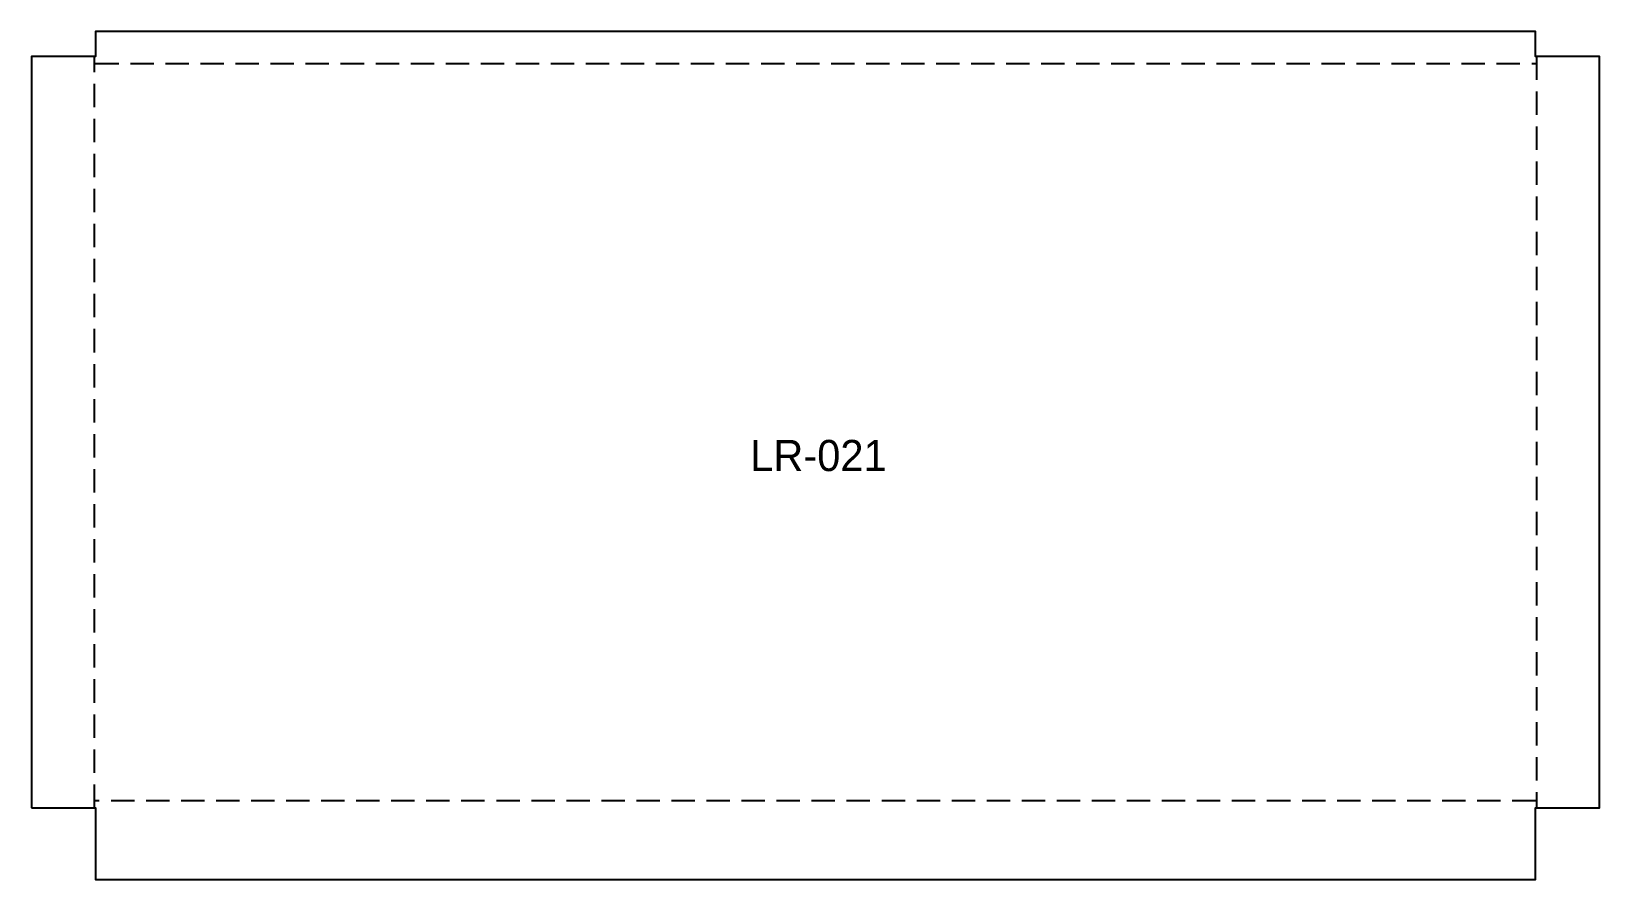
# Model space of a CAD drawing. Header units: millimetres. Extents: x 0 to 403, y 0 to 218.
import ezdxf

# ---------------------------------------------------------------- set-up
doc = ezdxf.new("R2010")
doc.units = ezdxf.units.MM
doc.linetypes.add('DASHED', pattern=[9, 6, -3])
for name, color, linetype in [('CORTE', 7, 'CONTINUOUS'), ('DOBRA_CIMA', 5, 'DASHED'), ('GRAVACAO', 3, 'CONTINUOUS')]:
    doc.layers.add(name, color=color, linetype=linetype)

msp = doc.modelspace()

# ---------------------------------------------------------------- linework, layer by layer
at = {"layer": 'CORTE'}
msp.add_lwpolyline([(0, 18.4611), (16.4611, 18.4611), (16.4611, 0), (386.4611, 0), (386.4611, 18.4611), (402.9221, 18.4611), (402.9221, 211.4611), (386.4611, 211.4611), (386.4611, 217.9221), (16.4611, 217.9221), (16.4611, 211.4611), (0, 211.4611)], close=True, dxfattribs=at)
at = {"layer": 'DOBRA_CIMA', "linetype": 'DASHED'}
for p, q in [((16.2305, 18.4611), (16.2305, 211.4611)), ((16.4611, 209.6916), (386.4611, 209.6916)), ((386.6916, 211.4611), (386.6916, 18.4611)), ((386.4611, 20.2305), (16.4611, 20.2305))]:
    msp.add_line(p, q, dxfattribs=at)

# ---------------------------------------------------------------- texts
at = {"layer": 'GRAVACAO'}
msp.add_text('LR-021', height=8, dxfattribs=at).set_placement((184.6611, 104.9611))

doc.saveas('drawing.dxf')
